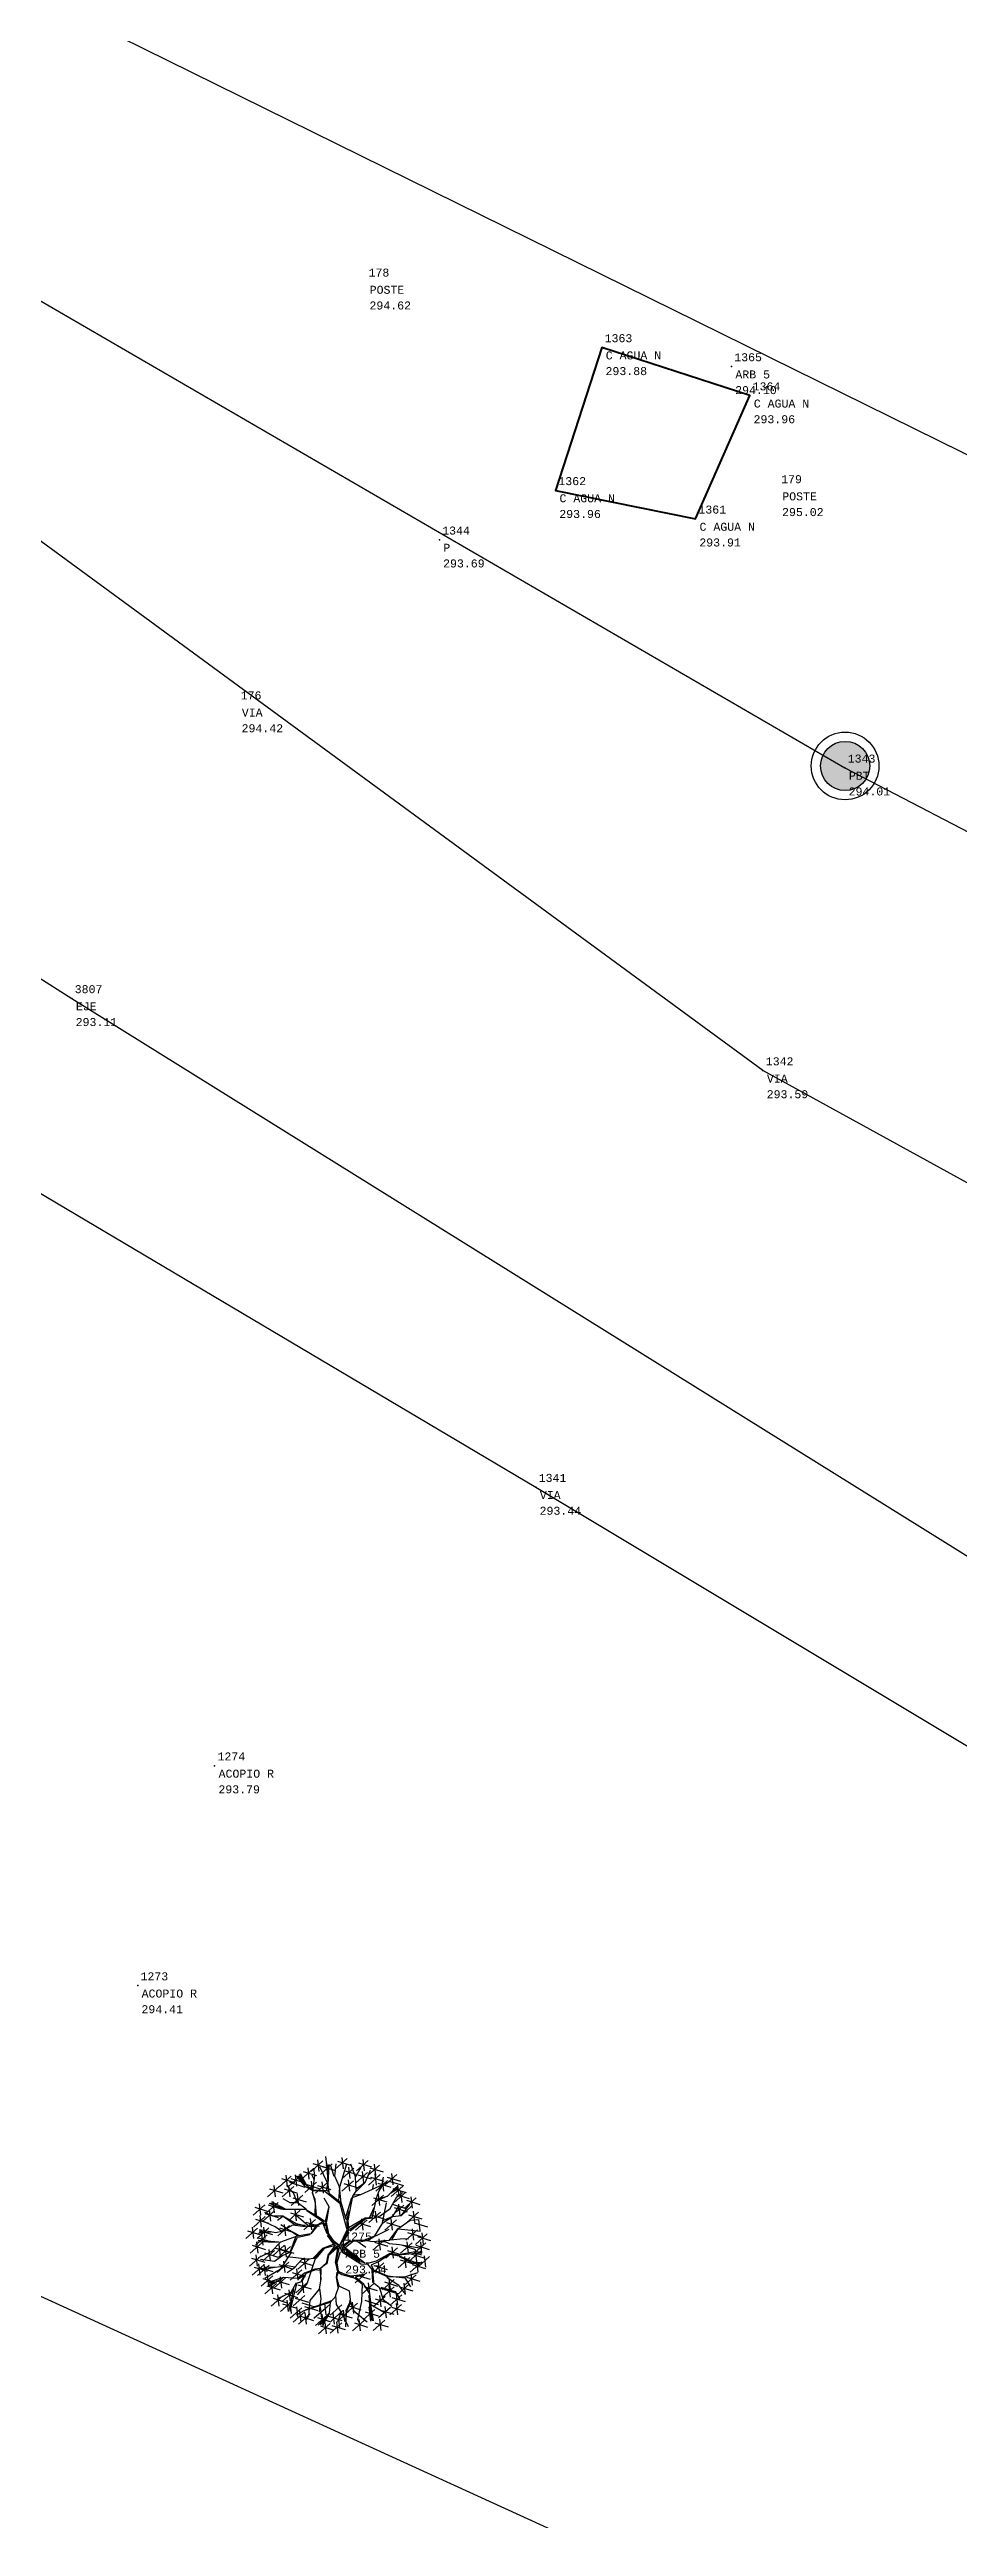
# Model space of a CAD drawing. Header units: metres. Extents: x 5050628 to 5051715, y 2427226 to 2427693.
# Drawn here: x 5051150.27 to 5051155.95, y 2427341.98 to 2427357.42 of the extents above; entities that cross this region are included whole.
import ezdxf
from ezdxf.enums import TextEntityAlignment as Align

# ---------------------------------------------------------------- set-up
doc = ezdxf.new("R2010")
doc.units = ezdxf.units.M
for name, color, linetype in [('1. Eje Vía', 7, 'Continuous'), ('ARBOLES', 3, 'Continuous'), ('CVL_PUNTO', 2, 'Continuous'), ('CVL_PUNTO_COR', 2, 'Continuous'), ('CVL_PUNTO_NUM', 2, 'Continuous'), ('Paramento', 7, 'Continuous'), ('POSTE', 2, 'Continuous'), ('Red Baja Tension', 30, 'Continuous'), ('Urbanizacion', 222, 'Continuous'), ('Vía', 40, 'Continuous')]:
    doc.layers.add(name, color=color, linetype=linetype)
doc.layers.add('C. Agua Negras', color=35, linetype='Continuous', lineweight=40)
doc.layers.add('Poste Baja tension', color=30, linetype='Continuous', lineweight=100)
doc.styles.add('MONOTXT4', font='monotxt4.shx')

# ---------------------------------------------------------------- blocks, each defined once
blk = doc.blocks.new('ar-2')
at = {"layer": 'ARBOLES'}
for p, q in [((29.55246350055218, 112.412877501748), (29.34630313464719, 112.2297089820843)), ((29.45731256244219, 112.4301847634485), (29.48037945652946, 112.2297089820843)), ((29.60292233136809, 112.4907601794003), (29.62598922545536, 112.290284398036)), ((29.98223099681045, 112.4553416020795), (29.77607063090546, 112.2721730824157)), ((29.80922929115591, 112.4106311760198), (30.04278159378954, 112.338517585601)), ((29.88708005870045, 112.47264886378), (29.91014695278772, 112.2721730824157)), ((30.35250623057634, 112.4232604066635), (30.14634586467135, 112.2400918869997)), ((30.25735529246635, 112.440567668364), (30.28042218655362, 112.2400918869997)), ((28.69048492792322, 111.9822764489321), (28.7135518220105, 111.7818006675678)), ((28.99441500272348, 112.1470566744231), (28.78825463681849, 111.9638881547594)), ((28.82141329706895, 112.1023462483635), (29.05496559970258, 112.0302326579447)), ((28.89926406461349, 112.1643639361237), (28.92233095870076, 111.9638881547594)), ((28.94803713590293, 111.9813737501369), (28.9711040299902, 111.7808979687727)), ((29.15903121407093, 112.1495799787037), (28.95287084816594, 111.96641145904)), ((29.23995863215431, 111.9434909352718), (28.97205519823721, 112.0314162288768)), ((28.9860295084164, 112.1048695526441), (29.21958181105003, 112.0327559622253)), ((29.06388027596094, 112.1668872404042), (29.08694717004821, 111.96641145904)), ((29.38105006966092, 112.2721730824157), (29.17488970375594, 112.0890045627519)), ((29.20804836400639, 112.2274626563561), (29.44160066664002, 112.1553490659372)), ((29.44155336939008, 112.040052944484), (29.23539300348508, 111.8568844248203)), ((29.26855166373554, 111.9953425184244), (29.50210396636917, 111.9232289280056)), ((29.28589913155093, 112.2894803441162), (29.3089660256382, 112.0890045627519)), ((29.40091247387526, 112.0875612958776), (29.36385073400531, 112.1617151579541)), ((29.37946179489764, 112.3681670756884), (29.61301409753128, 112.2960534852696)), ((29.63190254286001, 112.0269868749918), (29.42574217695502, 111.843818355328)), ((29.45890083720547, 111.9822764489321), (29.6924531398391, 111.9101628585133)), ((29.71552003392636, 112.3601516627266), (29.50935966802138, 112.1769831430629)), ((29.53675160475001, 112.0442941366923), (29.55981849883728, 111.843818355328)), ((29.54251832827183, 112.315441236667), (29.77607063090546, 112.2433276462482)), ((30.09555285084638, 112.0608828628873), (29.88939248494139, 111.8777143432235)), ((30.09900714812726, 112.2880380723078), (29.89284678222228, 112.1048695526441)), ((29.92255114519185, 112.0161724368276), (30.15610344782547, 111.9440588464089)), ((29.92600544247273, 112.2433276462482), (30.15955774510635, 112.1712140558294)), ((30.00040191273639, 112.0781901245878), (30.02346880682365, 111.8777143432235)), ((30.00385621001727, 112.3053453340083), (30.02692310410454, 112.1048695526441)), ((30.3435275266669, 112.2123157827592), (30.13736716076191, 112.0291472630954)), ((30.17052582101237, 112.1676053566996), (30.40407812364599, 112.0954917662807)), ((30.1795045249218, 112.3785499806038), (30.41305682755544, 112.306436390185)), ((30.24837658855691, 112.2296230444597), (30.27144348264418, 112.0291472630954)), ((30.55457830635088, 112.338517585601), (30.34841794044589, 112.1553490659372)), ((30.56611175339452, 112.1712140558294), (30.35995138748953, 111.9880455361656)), ((30.38157660069634, 112.2938071595413), (30.61512890332997, 112.2216935691225)), ((30.39311004773998, 112.1265036297697), (30.62666235037361, 112.0543900393509)), ((30.43440556282031, 111.9191260948752), (30.446053538208, 111.9996360022726)), ((30.45942736824088, 112.3558248473015), (30.48249426232816, 112.1553490659372)), ((30.47096081528453, 112.1885213175299), (30.4940277093718, 111.9880455361656)), ((30.69442135175497, 112.0659282138179), (30.48826098584998, 111.8827596941542)), ((30.52141964610044, 112.0212177877583), (30.75497194873406, 111.9491041973395)), ((30.59927041364498, 112.0832354755184), (30.62233730773224, 111.8827596941542)), ((30.86004646840117, 112.1732820478806), (30.65388610249618, 111.9901135282168)), ((30.68704476274664, 112.1285716218209), (30.92059706538026, 112.0564580314021)), ((30.74327031708436, 112.0506889441686), (30.97682261971799, 111.9785753537498)), ((30.9625739955195, 111.9707382744651), (30.75641362961451, 111.7875697548013)), ((30.76489553029118, 112.1905893095811), (30.78796242437844, 111.9901135282168)), ((30.86742305740951, 111.9880455361656), (30.89048995149678, 111.7875697548013)), ((28.5280532493938, 111.6406305344114), (28.32189288348882, 111.4574620147476)), ((28.35505154373926, 111.5959201083517), (28.58860384637289, 111.5238065179329)), ((28.43290231128381, 111.6579377961119), (28.45596920537108, 111.4574620147476)), ((28.70280671228467, 111.5328330473446), (28.49664634637968, 111.3496645276809)), ((28.76401065282641, 111.6822839127899), (28.55785028692142, 111.4991153931261)), ((28.78563586603322, 111.9649691872316), (28.57947550012823, 111.7818006675678)), ((28.60765577417467, 111.5501403090452), (28.63072266826195, 111.3496645276809)), ((28.61263416037868, 111.9202587611719), (28.84618646301231, 111.8481451707531)), ((28.66885971471641, 111.6995911744904), (28.69192660880368, 111.4991153931261)), ((29.04318807401292, 111.9640664884364), (28.83702770810793, 111.7808979687727)), ((28.87018636835838, 111.9193560623768), (29.10373867099201, 111.847242471958)), ((29.15326449054912, 111.5423835473774), (28.94710412464413, 111.3592150277137)), ((29.19795659784321, 111.809203831927), (28.99179623193822, 111.6260353122632)), ((29.02495489218867, 111.7644934058673), (29.25850719482229, 111.6923798154485)), ((29.05811355243912, 111.5596908090779), (29.08118044652639, 111.3592150277137)), ((29.10280565973321, 111.8265110936275), (29.12587255382048, 111.6260353122632)), ((30.4493356020777, 111.7644934058673), (30.68288790471134, 111.6923798154485)), ((30.52718636962225, 111.8265110936275), (30.55025326370952, 111.6260353122632)), ((30.60269725115884, 111.3280258998575), (30.67730423672236, 111.6705654543469)), ((30.78957228986496, 111.9260278484054), (31.0231245924986, 111.8539142579866)), ((30.80811321294782, 111.5906593898789), (31.04166551558145, 111.51854579946)), ((31.0166290153661, 111.8648089089652), (30.81046864946112, 111.6816403893014)), ((30.84362730971157, 111.8200984829055), (31.07717961234519, 111.7479848924867)), ((30.8569093973378, 111.782471120477), (30.95644664155997, 111.8566249825535)), ((30.92147807725611, 111.8821161706657), (30.94454497134338, 111.6816403893014)), ((31.20045134079449, 111.7644934058673), (30.9942909748895, 111.5813248862036)), ((31.02744963513996, 111.7197829798077), (31.26100193777359, 111.6476693893889)), ((31.1053004026845, 111.7818006675678), (31.12836729677177, 111.5813248862036)), ((28.39990521356456, 111.2270658039614), (28.19374484765957, 111.0438972842976)), ((28.22690350791002, 111.1823553779017), (28.46045581054365, 111.1102417874829)), ((28.30475427545456, 111.2443730656619), (28.32782116954184, 111.0438972842976)), ((28.5362250737146, 111.4313286181325), (28.33006470780961, 111.2481600984687)), ((28.36322336806006, 111.3866181920728), (28.59677567069368, 111.314504601654)), ((28.56938373396505, 111.1082597330562), (28.36322336806006, 110.9250912133925)), ((28.6025423942155, 111.2308528367682), (28.39638202831051, 111.0476843171045)), ((28.42954068856096, 111.1861424107085), (28.66309299119459, 111.1140288202897)), ((28.4410741356046, 111.448635879833), (28.46414102969187, 111.2481600984687)), ((28.47423279585505, 111.1255669947567), (28.49729968994232, 110.9250912133925)), ((28.50739145610551, 111.2481600984687), (28.53045835019278, 111.0476843171045)), ((28.67979690669127, 111.4403040140381), (28.53049104035802, 111.501745785473)), ((28.96440429520957, 111.2755632628279), (28.75824392930459, 111.0923947431641)), ((28.86925335709958, 111.2928705245284), (28.89232025118685, 111.0923947431641)), ((28.98026278489459, 111.4976731213178), (29.21381508752821, 111.425559530899)), ((29.2897272542654, 111.2718688130357), (29.08429932470049, 111.451956763793)), ((29.42574217695502, 111.3808491048393), (29.21958181105003, 111.1976805851756)), ((29.25274047130048, 111.3361386787796), (29.48629277393411, 111.2640250883608)), ((29.33059123884503, 111.3981563665398), (29.35365813293229, 111.1976805851756)), ((30.15955774510635, 111.3303695915462), (30.39311004773998, 111.2582560011273)), ((30.2374085126509, 111.3923872793063), (30.26047540673817, 111.191911497942)), ((30.57187847691633, 111.5092112957848), (30.36571811101135, 111.326042776121)), ((30.3988767712618, 111.4645008697251), (30.63242907389543, 111.3923872793063)), ((30.47672753880634, 111.5265185574853), (30.49979443289361, 111.326042776121)), ((30.85012288684405, 111.3750800176058), (30.64396252093906, 111.191911497942)), ((30.67712118118952, 111.3303695915462), (30.91067348382315, 111.2582560011273)), ((30.75497194873406, 111.3923872793063), (30.77803884282133, 111.191911497942)), ((31.22207655400131, 111.1976805851756), (31.01591618809632, 111.0145120655118)), ((31.23937672456677, 111.5092112957848), (31.03321635866178, 111.326042776121)), ((31.04907484834678, 111.1529701591159), (31.2826271509804, 111.0808565686971)), ((31.06637501891223, 111.4645008697251), (31.29992732154585, 111.3923872793063)), ((31.09431043139383, 111.3716546220609), (31.23090969481689, 111.3777842772465)), ((31.12692561589132, 111.2149878468761), (31.14999250997859, 111.0145120655118)), ((31.14422578645677, 111.5265185574853), (31.16729268054404, 111.326042776121)), ((31.16413713541116, 111.3203595217095), (31.3976894380448, 111.2482459312907)), ((31.39404176421757, 111.1254202670908), (31.18788139831258, 110.9422517474271)), ((31.24198790295571, 111.3823772094697), (31.26505479704298, 111.1819014281054)), ((31.29889082610758, 111.1427275287913), (31.32195772019485, 110.9422517474271)), ((28.46846607233323, 110.7419226937287), (28.26230570642824, 110.558754174065)), ((28.47999951937687, 110.9698016394521), (28.27383915347187, 110.7866331197884)), ((28.2954643666787, 110.6972122676691), (28.52901666931233, 110.6250986772503)), ((28.30699781372233, 110.9250912133925), (28.54055011635596, 110.8529776229737)), ((28.37331513422324, 110.7592299554292), (28.39638202831051, 110.558754174065)), ((28.38484858126687, 110.9871089011527), (28.40791547535415, 110.7866331197884)), ((28.69871570473715, 110.8358089050729), (28.49255533883216, 110.6526403854092)), ((28.52571399908262, 110.7910984790132), (28.75926630171625, 110.7189848885944)), ((28.60356476662716, 110.8531161667734), (28.62663166071443, 110.6526403854092)), ((28.8750200806214, 110.9250912133925), (28.66885971471641, 110.7419226937287)), ((28.70201837496687, 110.8803807873328), (28.93557067760049, 110.808267196914)), ((28.98026278489458, 110.9020148644584), (28.77410241898959, 110.7188463447947)), ((28.7798691425114, 110.942398475093), (28.80293603659867, 110.7419226937287)), ((28.80726107924004, 110.8573044383988), (29.04081338187367, 110.78519084798)), ((28.88511184678458, 110.919322126159), (28.90817874087185, 110.7188463447947)), ((29.32049947268184, 110.6856740932021), (29.11433910677685, 110.5025055735383)), ((29.22534853457184, 110.7029813549026), (29.24841542865912, 110.5025055735383)), ((30.63819579741724, 111.0246079681704), (30.43203543151225, 110.8414394485067)), ((30.46519409176271, 110.9798975421108), (30.69874639439634, 110.907783951692)), ((30.54304485930725, 111.0419152298709), (30.56611175339452, 110.8414394485067)), ((30.86781948935259, 110.8799960306467), (30.66165912344759, 110.6968275109829)), ((30.77266855124259, 110.8973032923472), (30.79573544532986, 110.6968275109829)), ((31.0894419129995, 110.7130772575612), (30.88328154709451, 110.5299087378974)), ((30.91644020734496, 110.6683668315016), (31.14999250997859, 110.5962532410827)), ((31.12836729677177, 110.9698016394521), (30.92220693086678, 110.7866331197884)), ((30.9942909748895, 110.7303845192617), (31.01735786897677, 110.5299087378974)), ((31.03321635866178, 110.9871089011527), (31.05628325274905, 110.7866331197884)), ((31.27587071468381, 110.8203452588019), (31.06971034877882, 110.6371767391381)), ((31.10286900902928, 110.7756348327422), (31.33642131166291, 110.7035212423234)), ((31.36768632292722, 110.9698016394521), (31.16152595702223, 110.7866331197884)), ((31.18071977657382, 110.8376525205024), (31.2037866706611, 110.6371767391381)), ((31.19468461727268, 110.9250912133925), (31.4282369199063, 110.8529776229737)), ((31.22104005856304, 111.0807098410312), (31.45459236119667, 111.0085962506124)), ((31.43301393065335, 110.725155319449), (31.22685356474836, 110.5419867997853)), ((31.27253538481722, 110.9871089011527), (31.29560227890449, 110.7866331197884)), ((31.33786299254336, 110.7424625811496), (31.36092988663063, 110.5419867997853)), ((28.51322236546748, 110.5837210197935), (28.30706199956249, 110.4005525001298)), ((28.34022065981294, 110.5390105937339), (28.57377296244657, 110.4668970033151)), ((28.60837330357747, 110.57795193256), (28.40221293767248, 110.3947834128963)), ((28.41807142735748, 110.601028281494), (28.44113832144476, 110.4005525001298)), ((28.43537159792294, 110.5332415065004), (28.66892390055657, 110.4611279160816)), ((28.66885971471641, 110.3856815570599), (28.46269934881142, 110.2025130373961)), ((28.51322236546748, 110.5952591942605), (28.53628925955475, 110.3947834128963)), ((28.73781728865368, 110.2543432648655), (28.53165692274869, 110.0711747452018)), ((28.57370877660642, 110.4029888187604), (28.59677567069368, 110.2025130373961)), ((28.64266635054368, 110.271650526566), (28.66573324463096, 110.0711747452018)), ((28.89664529382822, 110.3510670336588), (28.69048492792322, 110.1678985139951)), ((28.72364358817368, 110.3063566075991), (28.95719589080731, 110.2342430171804)), ((28.95287084816594, 110.6294254926754), (28.74671048226095, 110.4462569730116)), ((28.7798691425114, 110.5847150666157), (29.01342144514503, 110.5126014761969)), ((28.80149435571822, 110.3683742953593), (28.8245612498055, 110.1678985139951)), ((28.85771991005595, 110.6467327543759), (28.88078680414322, 110.4462569730116)), ((29.18279941111601, 110.4907673129873), (28.97663904521102, 110.3075987933235)), ((29.00979770546147, 110.4460568869276), (29.24335000809511, 110.3739432965088)), ((29.08764847300602, 110.5080745746878), (29.11071536709329, 110.3075987933235)), ((29.11289742589639, 110.2284739299469), (29.34644972853002, 110.156360339528)), ((29.1474977670273, 110.6409636671424), (29.38105006966093, 110.5688500767236)), ((30.32823440811953, 110.4462569730116), (30.12207404221453, 110.2630884533479)), ((30.15523270246499, 110.401546546952), (30.38878500509862, 110.3294329565332)), ((30.4493356020777, 110.2457811916474), (30.24317523617272, 110.0626126719836)), ((30.35418466396771, 110.2630884533479), (30.37725155805498, 110.0626126719836)), ((30.62666235037361, 110.6135605027833), (30.42050198446862, 110.4303919831195)), ((30.45366064471907, 110.5688500767236), (30.68721294735269, 110.4967364863048)), ((30.53151141226361, 110.6308677644838), (30.55457830635088, 110.4303919831195)), ((30.81119750307178, 110.3236638692997), (30.60503713716679, 110.1404953496359)), ((30.63819579741724, 110.27895344324), (30.87174810005087, 110.2068398528212)), ((30.71604656496178, 110.3409711310002), (30.73911345904906, 110.1404953496359)), ((31.07790846595586, 110.2400121044139), (30.87174810005087, 110.0568435847501)), ((30.88274376218713, 110.2264908062103), (31.00708873812632, 110.0645957957201)), ((30.98275752784587, 110.2573193661144), (31.00582442193314, 110.0568435847501)), ((31.20045134079449, 110.4073156341855), (30.9942909748895, 110.2241471145217)), ((31.3005806651085, 110.6319536833457), (31.09442029920351, 110.448785163682)), ((31.1053004026845, 110.424622895886), (31.12836729677177, 110.2241471145217)), ((31.12757895945396, 110.5872432572861), (31.36113126208759, 110.5151296668673)), ((31.2054297269985, 110.6492609450462), (31.22849662108578, 110.448785163682)), ((28.56481558299914, 110.2096328388058), (28.79836788563277, 110.137519248387)), ((28.84762814389277, 110.0352095076245), (28.64146777798778, 109.8520409879607)), ((28.67462643823823, 109.9904990815648), (28.90817874087185, 109.918385491146)), ((28.75247720578277, 110.052516769325), (28.77554409987004, 109.8520409879607)), ((29.01342144514503, 109.9400195682716), (28.80726107924004, 109.7568510486079)), ((28.84041973949049, 109.895309142212), (29.07397204212412, 109.8231955517932)), ((29.04802178627594, 110.1231880879354), (28.84186142037095, 109.9400195682716)), ((28.8750200806214, 110.0784776618757), (29.10857238325503, 110.0063640714569)), ((28.91827050703503, 109.9573268299722), (28.94133740112231, 109.7568510486079)), ((28.95287084816594, 110.1404953496359), (28.97593774225322, 109.9400195682716)), ((28.9736225338211, 109.9201897359084), (28.99668942790837, 109.7197139545441)), ((29.18554962324791, 109.8206729811304), (28.97938925734292, 109.6375044614667)), ((29.23688198161548, 110.0395363230496), (29.03072161571048, 109.8563678033858)), ((29.06388027596094, 109.9948258969899), (29.29743257859457, 109.9227123065711)), ((29.09039868513792, 109.837980242831), (29.11346557922519, 109.6375044614667)), ((29.18065642727775, 109.9126164039125), (29.41420872991138, 109.8405028134937)), ((29.22967357721321, 109.8448296289188), (29.46322587984684, 109.7727160385)), ((29.60306892525091, 109.8174264645597), (29.39690855934593, 109.6342579448959)), ((29.50791798714092, 109.8347337262602), (29.53098488122819, 109.6342579448959)), ((29.5814437120441, 109.8967514140204), (29.60451060613137, 109.6962756326561)), ((29.88708005870045, 109.8736750650864), (29.68091969279547, 109.6905065454226)), ((30.16532446862817, 109.906847316679), (29.95916410272318, 109.7236787970152)), ((29.99232276297364, 109.8621368906193), (30.22587506560726, 109.7900233002005)), ((30.47096081528453, 109.795792387434), (30.26480044937953, 109.6126238677703)), ((30.27633389642317, 110.2010707655877), (30.50988619905679, 110.1289571751689)), ((30.29363406698862, 109.9558845581638), (30.52718636962225, 109.883770967745)), ((30.37580987717453, 109.8130996491346), (30.3988767712618, 109.6126238677703)), ((30.64972924446088, 110.0236713331575), (30.44356887855589, 109.8405028134937)), ((30.47672753880634, 109.9789609070978), (30.71027984143997, 109.906847316679)), ((30.74343850169042, 109.8289646390267), (30.53727813578543, 109.6457961193629)), ((30.55457830635088, 110.040978594858), (30.57764520043816, 109.8405028134937)), ((30.81119750307178, 110.1909748629291), (30.60503713716679, 110.0078063432653)), ((30.64828756358043, 109.8462719007272), (30.6713544576677, 109.6457961193629)), ((30.71604656496178, 110.2082821246296), (30.73911345904906, 110.0078063432653)), ((30.93950710143223, 109.8794441523198), (30.73334673552724, 109.6962756326561)), ((30.94383214407359, 110.0510744975166), (30.7376717781686, 109.8679059778528)), ((30.76650539577769, 109.8347337262602), (31.00005769841132, 109.7626201358414)), ((30.77083043841906, 110.0063640714569), (31.00438274105269, 109.9342504810381)), ((30.84435616332223, 109.8967514140204), (30.86742305740951, 109.6962756326561)), ((30.8486812059636, 110.0683817592171), (30.87174810005087, 109.8679059778528)), ((30.90490676030133, 110.1953016783542), (31.13845906293495, 110.1231880879354)), ((29.23456677318336, 109.7528862061368), (29.02840640727837, 109.569717686473)), ((29.33059123884503, 109.7179097097817), (29.12443087294003, 109.534741190118)), ((29.13941583507337, 109.7701934678373), (29.16248272916064, 109.569717686473)), ((29.15758953319049, 109.6731992837221), (29.39114183582411, 109.6010856933033)), ((29.23544030073503, 109.7352169714822), (29.25850719482229, 109.534741190118)), ((29.45890083720547, 109.6501229347881), (29.6924531398391, 109.5780093443693)), ((29.68400634995517, 109.5471874737827), (29.47784598405018, 109.3640189541189)), ((29.51100464430063, 109.502477047723), (29.74455694693425, 109.4303634573042)), ((29.51386776619559, 109.5230227316749), (29.63208559839285, 109.6787880869795)), ((29.53675160475001, 109.7121406225482), (29.55981849883728, 109.511664841184)), ((29.58885541184517, 109.5644947354832), (29.61192230593244, 109.3640189541189)), ((29.65352775606683, 109.6731992837221), (29.88708005870045, 109.6010856933033)), ((29.88708005870045, 109.5563752672436), (29.68091969279547, 109.3732067475799)), ((29.90438022926591, 109.7727160385), (29.69821986336091, 109.5895475188363)), ((29.71407835304592, 109.511664841184), (29.94763065567954, 109.4395512507652)), ((29.73137852361137, 109.7352169714822), (29.75444541769864, 109.534741190118)), ((29.79192912059046, 109.5736825289441), (29.81499601467773, 109.3732067475799)), ((30.00962293353908, 109.7626201358414), (29.80346256763409, 109.5794516161776)), ((29.86852126278739, 109.753425653063), (29.83103755989557, 109.6102801760817)), ((29.83103755989557, 109.6102801760817), (29.84977941134149, 109.4793940094715)), ((29.83662122788455, 109.7179097097817), (30.07017353051818, 109.6457961193629)), ((29.91447199542909, 109.7799273975419), (29.93753888951636, 109.5794516161776)), ((30.28210061994498, 109.6010856933033), (30.07594025403999, 109.4179171736395)), ((30.10909891429044, 109.5563752672436), (30.34265121692408, 109.4842616768248)), ((30.16694920504147, 109.6164098312673), (30.21056005167522, 109.5230227316749)), ((30.18694968183499, 109.6183929550038), (30.21001657592226, 109.4179171736395)), ((30.29795910962999, 109.7510819613744), (30.53151141226361, 109.6789683709556)), ((30.64540420181952, 109.6054125087284), (30.43924383591452, 109.4222439890646)), ((30.47240249616498, 109.5607020826688), (30.70595479879861, 109.48858849225)), ((30.55025326370952, 109.6227197704289), (30.57332015779679, 109.4222439890646)), ((30.57043679603589, 109.784254212967), (30.80398909866951, 109.7121406225482))]:
    blk.add_line(p, q, dxfattribs=at)
at = {"layer": 'ARBOLES', "color": 27}
for p, q in [((29.04088414370998, 111.8386161874778), (28.909579693885, 111.9816272071968)), ((29.24525316642145, 111.9562030259135), (29.09065276582106, 112.1490030673125)), ((29.11500762344989, 112.1490030673125), (29.23995863215431, 111.9879832525177)), ((29.23995863215431, 111.9879832525177), (29.14042138793215, 112.1744272485958)), ((29.27702037202427, 111.9689151165552), (29.15842280444041, 112.1871393392375)), ((29.382911057367, 111.9000579589126), (29.27702037202427, 111.9689151165552)), ((29.34640243128008, 112.0573602061846), (29.36946932536735, 111.8568844248203)), ((29.37020417512587, 111.8439128919118), (29.41361935611638, 112.1490030673125)), ((29.41361935611638, 112.1490030673125), (29.3945590327547, 112.2867173825975)), ((29.63810760904298, 112.025060183556), (29.50044971809743, 112.311082222994)), ((29.63810760904298, 112.2178602249549), (29.61904728568129, 112.3418031087115)), ((29.61904728568129, 111.8884052091578), (29.64446105016353, 112.0430689786317)), ((29.62036909581637, 112.3774589244272), (29.64343598990364, 112.1769831430629)), ((29.63810760904298, 112.3418031087115), (29.64975558443068, 112.2242162702758)), ((29.64446105016353, 112.0430689786317), (29.63810760904298, 112.2178602249549)), ((29.64446105016353, 111.9932799569517), (29.66246246667181, 112.3481591540323)), ((29.66881590779237, 111.832260142157), (29.64446105016353, 111.9932799569517)), ((29.75564626977341, 112.1373503175576), (29.68787623115406, 112.3418031087115)), ((29.76199971089397, 112.1426470219916), (29.78741347537622, 112.360871244674)), ((29.84883007287501, 111.9562030259135), (29.76199971089397, 112.1426470219916)), ((29.85518351399557, 111.9562030259135), (29.97378108157943, 112.360871244674)), ((30.12944038903324, 112.1309942722367), (30.04790456131934, 112.3545151993531)), ((30.14214727127437, 111.8820491638369), (30.12944038903324, 112.1309942722367)), ((30.13579383015381, 112.1373503175576), (30.22897763325541, 112.3047261776732)), ((30.14214727127437, 111.9191260948752), (30.29674767187476, 112.0377722741977)), ((30.14744180554151, 111.8820491638369), (30.29674767187476, 112.0314162288768)), ((30.29674767187476, 112.0314162288768), (30.39628491609693, 112.2485811106724)), ((30.42805212169974, 111.9127700495543), (30.73937073660737, 112.0557810692734)), ((30.59535940454126, 111.9562030259135), (30.6207731690235, 112.1246382269159)), ((28.59100894717187, 111.6375734867302), (28.8245612498055, 111.5654598963114)), ((28.85345763065334, 111.5578908524738), (28.61096796121849, 111.6638249411545)), ((28.85345763065334, 111.5642468977946), (28.63638172570075, 111.6701809864754)), ((28.89687281164386, 111.5642468977946), (28.65438314220901, 111.6945458268719)), ((28.97840863935777, 111.6765370317962), (28.85345763065334, 111.7443348485519)), ((29.24525316642145, 111.5578908524738), (28.85345763065334, 111.5578908524738)), ((29.09065276582106, 111.6765370317962), (28.97840863935777, 111.6765370317962)), ((29.10230074120877, 111.6828930771171), (29.04088414370998, 111.8386161874778)), ((29.25796004866258, 111.5642468977946), (29.10230074120877, 111.6828930771171)), ((29.382911057367, 111.8884052091578), (29.24525316642145, 111.9562030259135)), ((29.49409627697687, 111.4085237874339), (29.24525316642145, 111.5578908524738)), ((29.56292522244964, 111.3343699253573), (29.2706669309037, 111.5335260120772)), ((29.41997279723696, 111.732682098797), (29.37020417512587, 111.8439128919118)), ((29.37020417512587, 111.8439128919118), (29.41997279723696, 111.6828930771171)), ((29.49409627697687, 111.8937019135918), (29.382911057367, 111.9000579589126)), ((29.58833898693189, 111.8756931185161), (29.382911057367, 111.8884052091578)), ((29.41997279723696, 111.6828930771171), (29.41361935611638, 111.4710248997555)), ((29.43903312059865, 111.4583128091138), (29.41997279723696, 111.732682098797)), ((29.61904728568129, 111.8884052091578), (29.49409627697687, 111.8937019135918)), ((29.66246246667181, 111.6013238288329), (29.57563210469077, 111.7570469391936)), ((29.86153695511614, 111.6574688958337), (29.58833898693189, 111.8756931185161)), ((29.59998696231959, 111.3523787204331), (29.65610902555124, 111.594967783512)), ((29.62540072680185, 111.3460226751122), (29.66246246667181, 111.6013238288329)), ((29.63810760904298, 111.9064140042335), (29.64446105016353, 111.8629810278744)), ((29.88059727847783, 111.6638249411545), (29.66881590779237, 111.832260142157)), ((29.83718209748731, 111.7009018721928), (29.85518351399557, 111.9498469805926)), ((29.87424383735726, 111.6765370317962), (29.84883007287501, 111.9562030259135)), ((29.9801345227, 111.1966556100723), (29.86153695511614, 111.6574688958337)), ((29.96742764045887, 111.3778029017164), (29.88059727847783, 111.6638249411545)), ((29.9610741993383, 111.4212358780756), (30.06696488468104, 111.7697590298353)), ((29.9801345227, 111.3841589470373), (30.01719626256995, 111.5335260120772)), ((29.99813593920826, 111.3650908110747), (30.07967176692216, 111.7941238702319)), ((30.07967176692216, 111.7941238702319), (30.14214727127437, 111.8820491638369)), ((30.08602520804272, 111.7761150751561), (30.22262419213485, 111.8195480515153)), ((30.10402662455098, 111.8131920061944), (30.22897763325541, 111.8259040968361)), ((30.22262419213485, 111.8195480515153), (30.42805212169974, 111.9127700495543)), ((30.38463694070923, 111.4212358780756), (30.45876042044913, 111.589671079078)), ((30.62233730773224, 111.809203831927), (30.41617694182725, 111.6260353122632)), ((30.446053538208, 111.501745785473), (30.49052762605195, 111.7009018721928)), ((30.48417418493139, 111.7136139628345), (30.54559078243017, 111.8884052091578)), ((30.49052762605195, 111.7009018721928), (30.70125008988398, 111.8004799155527)), ((30.50217560143965, 111.7390381441179), (30.69489664876342, 111.7941238702319)), ((30.54559078243017, 111.8884052091578), (30.59535940454126, 111.9562030259135)), ((30.56465110579186, 111.4456007184721), (30.73937073660737, 111.5769589884363)), ((30.70125008988398, 111.8004799155527), (30.8569093973378, 111.9625590712343)), ((30.73937073660737, 111.5769589884363), (30.8569093973378, 111.782471120477)), ((30.75737215311563, 111.8629810278744), (30.86961627957892, 111.9434909352718)), ((30.75737215311563, 111.8502689372327), (30.88232316182005, 111.9191260948752)), ((30.98111491860236, 111.6353698159385), (30.77495455269737, 111.4522012962747)), ((30.78307671273247, 111.6484681377088), (31.0166290153661, 111.57635454729)), ((30.7893949251777, 111.4340328777732), (30.89499804967099, 111.6208070769579)), ((30.88596398049237, 111.652677077639), (30.90903087457963, 111.4522012962747)), ((30.93860889630474, 111.4527824112821), (31.08782286743178, 111.6518159208379)), ((30.93860889630474, 111.4527824112821), (31.11917942658167, 111.6143168538202)), ((28.63660495043903, 111.1600012341817), (28.41855071727029, 111.1351220454873)), ((28.43116542497427, 111.1600012341817), (28.55551040091346, 111.1661308893673)), ((28.72346622348641, 111.1477419238105), (28.4372925687162, 111.1975003011995)), ((28.71121193600255, 111.2533883337741), (28.48090341534994, 111.3593953116897)), ((28.52980500663013, 111.488122621285), (28.76335730926376, 111.4160090308662)), ((28.85345763065334, 111.4403040140381), (28.67979690669127, 111.4403040140381)), ((28.82942976819982, 111.1661308893673), (28.71121193600255, 111.2533883337741)), ((28.82330262445789, 111.1661308893673), (28.72346622348641, 111.1477419238105)), ((28.84817161964573, 111.4340328777732), (28.7548227826363, 111.3655249668753)), ((28.79140258955504, 111.2308528367682), (29.02495489218867, 111.1587392463494)), ((29.11560342297003, 111.0853636680983), (28.81068791675391, 111.2843971776542)), ((29.01612744221868, 111.2782675224686), (28.82330262445789, 111.1661308893673)), ((29.09065276582106, 111.3025896987531), (28.85345763065334, 111.4403040140381)), ((29.04099643740651, 111.2970170559774), (28.85429876338766, 111.4340328777732)), ((28.99738559077277, 111.172621112505), (29.14047241815787, 111.0979835464215)), ((29.24607554265116, 111.2533883337741), (29.01612744221868, 111.2782675224686)), ((29.2338212551673, 111.272137867283), (29.04099643740651, 111.2970170559774)), ((29.27702037202427, 111.259156722394), (29.09065276582106, 111.3025896987531)), ((29.33949587637648, 111.1288577933166), (29.10230074120877, 111.0854248169575)), ((29.10947627922811, 111.0666141345894), (29.32717009217674, 111.1163725119784)), ((29.40790422148218, 111.2595179889597), (29.26481739409707, 111.2595179889597)), ((29.45703453710691, 111.2845809036774), (29.27702037202427, 111.259156722394)), ((29.43277321667002, 111.2782675224686), (29.3394243796606, 111.1289923903016)), ((29.46974141934803, 111.2845809036774), (29.33949587637648, 111.1288577933166)), ((29.54386489908794, 111.3343699253573), (29.45703453710691, 111.2845809036774)), ((29.55021834020851, 111.3089457440739), (29.46974141934803, 111.2845809036774)), ((29.61904728568129, 111.3280138800365), (29.49409627697687, 111.4085237874339)), ((29.55021834020851, 111.3089457440739), (29.62540072680185, 111.1352138386375)), ((29.59469242805246, 111.2655127677149), (29.56292522244964, 111.3343699253573)), ((29.64446105016353, 111.1097896573541), (29.59998696231959, 111.3216578347156)), ((29.65610902555124, 111.1288577933166), (29.61904728568129, 111.3280138800365)), ((29.76255771807398, 110.9234686576081), (29.63821274213479, 111.0979835464215)), ((29.74929282865284, 110.9667786376351), (29.64446105016353, 111.1097896573541)), ((29.75564626977341, 110.9922028189185), (29.65610902555124, 111.1288577933166)), ((29.84801392134749, 110.9175192863985), (29.9801345227, 111.1966556100723)), ((29.84801392134749, 110.9175192863985), (30.00448938032882, 111.1786468149966)), ((29.91765901834778, 110.9922028189185), (30.01719626256995, 111.159578679034)), ((29.99813593920826, 111.3523787204331), (29.96742764045887, 111.3778029017164)), ((30.00448938032882, 111.1786468149966), (29.97378108157943, 111.3460226751122)), ((30.01719626256995, 111.1786468149966), (29.99813593920826, 111.3523787204331)), ((30.01719626256995, 111.2464446317523), (30.29674767187476, 111.4085237874339)), ((30.02990314481108, 111.209367700714), (30.25333249088424, 111.3587347657539)), ((30.03625658593164, 111.1786468149966), (30.30945455411588, 111.3958116967922)), ((30.33255945076089, 111.3750800176058), (30.1263990848559, 111.191911497942)), ((30.29674767187476, 111.4085237874339), (30.42169868057918, 111.4212358780756)), ((30.30945455411588, 111.3958116967922), (30.47146730269026, 111.4085237874339)), ((30.42169868057918, 111.4212358780756), (30.446053538208, 111.501745785473)), ((30.47146730269026, 111.4085237874339), (30.56465110579186, 111.4456007184721)), ((30.4718647112576, 111.0914933232839), (30.60882439490077, 111.3218962446719)), ((30.49060656270351, 111.0914933232839), (30.72091508335611, 111.2097596115707)), ((30.60882439490077, 111.3218962446719), (30.78326778143577, 111.4340328777732)), ((30.61495153864271, 111.3655249668753), (30.7893949251777, 111.4401625329588)), ((30.72704222709804, 111.0168557572004), (30.87625619822508, 111.2162498347084)), ((30.77678021747372, 111.0356052907093), (30.88887090592905, 111.2285091450796)), ((30.78326778143577, 111.4340328777732), (30.93860889630474, 111.4527824112821)), ((30.87625619822508, 111.2162498347084), (31.09431043139383, 111.3716546220609)), ((30.88887090592905, 111.2162498347084), (31.27452054145063, 111.172621112505)), ((28.39638202831051, 111.0635493069966), (28.62993433094414, 110.9914357165778)), ((28.40629642978642, 110.9919765685059), (28.76707707012016, 110.9797172581347)), ((28.78581892156607, 110.9797172581347), (28.41242357352836, 111.0107261020148)), ((28.64802970108846, 110.8174115725952), (28.41824691389473, 110.7051214385936)), ((28.69859722829857, 110.6371777036454), (28.45603442016211, 110.6746767706632)), ((28.80368900854227, 110.9794907282768), (28.64802970108846, 110.8174115725952)), ((28.84817161964573, 110.7431846815611), (28.69859722829857, 110.6371777036454)), ((28.99125844703083, 110.79294305895), (28.79807320904993, 110.5001618818497)), ((29.10230074120877, 111.0854248169575), (28.80368900854227, 110.9794907282768)), ((28.98477088306879, 110.8052023693212), (28.84817161964573, 110.7431846815611)), ((29.28355924554298, 110.6808064258488), (28.9162910412472, 110.7244351480522)), ((29.07199257633628, 111.0666141345894), (28.97251659558493, 110.7990727141356)), ((29.10298871526606, 111.0604844794038), (28.98477088306879, 110.8052023693212)), ((29.17795612104969, 110.6685471154776), (29.05973828885242, 110.5376609488675)), ((29.40790422148218, 110.6934263041721), (29.17795612104969, 110.6685471154776)), ((29.42051892918616, 110.6869360810344), (29.27094453783901, 110.2452403397192)), ((29.54486390512536, 110.8675806250335), (29.37690808255241, 110.6934263041721)), ((29.55099104886729, 110.8614509698479), (29.40790422148218, 110.6934263041721)), ((29.43277321667002, 110.6934263041721), (29.58234760801718, 110.8675806250335)), ((29.73768872288615, 110.9422181911169), (29.54486390512536, 110.8675806250335)), ((29.75643057433206, 110.9173390024225), (29.55099104886729, 110.8614509698479)), ((29.64433988587672, 110.7741935254411), (29.61334374694695, 110.6122985149509)), ((29.65082744983876, 110.7431846815611), (29.62595845465092, 110.6000392045797)), ((29.84801392134749, 110.9175192863985), (29.65082744983876, 110.7431846815611)), ((29.6569545935807, 110.7680638702555), (29.7812995695199, 110.9360885359313)), ((29.81229570844967, 110.9234686576081), (29.6569545935807, 110.7680638702555)), ((29.85518351399557, 110.9169896159551), (29.74929282865284, 110.9667786376351)), ((29.85518351399557, 110.9169896159551), (29.75564626977341, 110.9922028189185)), ((29.81229570844967, 110.8737102802191), (29.76904528203603, 110.6249183932742)), ((29.84801392134749, 110.9175192863985), (29.77517242577797, 110.6122985149509)), ((29.85590655508341, 110.8116925924589), (29.80004142096581, 110.6184281701365)), ((29.84801392134749, 110.9175192863985), (29.88695071959839, 110.8110555272743)), ((29.89330416071896, 110.9540665469934), (29.88059727847783, 110.9169896159551)), ((29.88059727847783, 110.9169896159551), (29.90495213610666, 110.8174115725952)), ((29.88695071959839, 110.8110555272743), (30.22262419213485, 110.5991873499128)), ((29.90495213610666, 110.8174115725952), (29.91765901834778, 110.9169896159551)), ((29.91765901834778, 110.9169896159551), (29.91765901834778, 110.9922028189185)), ((29.91825925316307, 110.9360885359313), (30.04260422910227, 111.0168557572004)), ((29.924386396905, 110.9112093472369), (30.01773523391443, 110.9858469133203)), ((29.93036590058891, 110.8979214799926), (30.29145313760762, 110.6182554858753)), ((29.93671934170948, 110.8046994819535), (29.93036590058891, 110.8672005942751)), ((29.93036590058891, 110.8672005942751), (30.20991730989373, 110.6553324169136)), ((30.20356386877316, 110.630967576517), (29.93671934170948, 110.8046994819535)), ((29.94925539209285, 110.8863301585424), (30.09234221947795, 111.0045964468292)), ((30.20991730989373, 110.6553324169136), (29.96742764045887, 110.8110555272743)), ((30.01773523391443, 110.9858469133203), (30.10495692718193, 111.0168557572004)), ((30.09234221947795, 111.0045964468292), (30.15469491755761, 111.0045964468292)), ((30.10495692718193, 111.0168557572004), (30.29778174494272, 111.0168557572004)), ((30.15469491755761, 111.0045964468292), (30.31003603242658, 110.892459813728)), ((30.19181820022931, 110.9858469133203), (30.32265074013056, 111.0107261020148)), ((30.27903989349681, 111.0168557572004), (30.4718647112576, 111.0914933232839)), ((30.29778174494272, 111.0168557572004), (30.42212672088192, 110.9919765685059)), ((30.3475197353184, 111.0168557572004), (30.47835227521964, 111.0914933232839)), ((30.42212672088192, 110.9919765685059), (30.72704222709804, 111.0168557572004)), ((30.50217560143965, 110.6489763715928), (30.73937073660737, 110.7866906868778)), ((30.52809026559533, 110.9919765685059), (30.65856238527646, 110.9858469133203)), ((30.53394280704247, 110.6426203262719), (30.7330172954868, 110.7676225509152)), ((30.62756624634669, 111.0045964468292), (30.72091508335611, 110.9548380694402)), ((30.69481778369805, 110.835285604587), (30.92837008633167, 110.7631720141682)), ((30.72091508335611, 110.9548380694402), (30.90761275737496, 110.9422181911169)), ((30.7330172954868, 110.7676225509152), (30.90032457832832, 110.7369016651978)), ((30.73937073660737, 110.7866906868778), (30.88232316182005, 110.7549104602735)), ((30.74578407854395, 111.022985412386), (30.97609259919656, 111.0482251690326)), ((30.88232316182005, 110.7549104602735), (31.19893631099481, 110.7866906868778)), ((30.90032457832832, 110.7369016651978), (31.1555211300043, 110.630967576517)), ((31.13751971349603, 110.6118994405545), (30.90667801944888, 110.7241895745561)), ((30.90761275737496, 110.9422181911169), (31.29326239289654, 110.8737102802191)), ((31.18093489448655, 110.8110555272743), (30.91938490169001, 110.7612665055944)), ((30.95536559111723, 110.9250912133925), (31.18891789375086, 110.8529776229737)), ((30.97609259919656, 111.0482251690326), (31.06295387224394, 111.0417349458949)), ((31.29847355521698, 110.7983434366326), (31.18093489448655, 110.8110555272743)), ((31.19893631099481, 110.7866906868778), (31.29317902094984, 110.7549104602735)), ((31.29847355521698, 110.7803346415569), (31.22435007547707, 110.7919873913118)), ((28.56812510861745, 110.5250410705442), (28.46216156390404, 110.5001618818497)), ((28.63011738647699, 110.5250410705442), (28.47477627160801, 110.4817729162929)), ((28.49585800906187, 110.3409711310002), (28.72941031169549, 110.2688575405814)), ((28.79807320904993, 110.5001618818497), (28.53064140572563, 110.3386274393116)), ((28.7548227826363, 110.5376609488675), (28.53676854946755, 110.5315312936819)), ((28.86042590712959, 110.3570164048684), (28.58037939610131, 110.2701195284137)), ((28.70508479226062, 110.2823788387849), (28.58037939610131, 110.2574996500904)), ((28.59912124754722, 110.2326204613959), (28.70508479226062, 110.2823788387849)), ((28.61173595525119, 110.2077412727014), (28.84168405568368, 110.3447570944972)), ((28.92277860520924, 110.562540137562), (28.63011738647699, 110.5250410705442)), ((29.10947627922811, 110.3386274393116), (28.86042590712959, 110.3570164048684)), ((29.05973828885242, 110.5376609488675), (28.92277860520924, 110.562540137562)), ((29.06586543259436, 110.5315312936819), (28.92277860520924, 110.4381441940895)), ((29.0907344277822, 110.2452403397192), (28.97251659558493, 109.7656849634342)), ((29.07811972007822, 110.2513699949048), (28.99125844703083, 110.0956046396002)), ((29.18408326479162, 110.2823788387849), (29.07811972007822, 110.2513699949048)), ((29.28589913155093, 110.2731843560065), (29.07973876564594, 110.0900158363428)), ((29.27094453783901, 110.2452403397192), (29.10298871526606, 110.0523364853489)), ((29.22769411142537, 110.4320145389039), (29.10947627922811, 110.3386274393116)), ((29.12173056671197, 110.3321372161739), (29.22769411142537, 110.4071353502094)), ((29.22769411142537, 110.4071353502094), (29.16534141334572, 110.2823788387849)), ((29.25256310661321, 110.4255243157662), (29.18408326479162, 110.2823788387849)), ((29.19074819344093, 110.290491617707), (29.21381508752821, 110.0900158363428)), ((29.41439178544423, 110.5066521049874), (29.22769411142537, 110.4320145389039)), ((29.42664607292809, 110.4940322266641), (29.25256310661321, 110.4255243157662)), ((29.51386776619559, 110.5189114153586), (29.41439178544423, 110.5066521049874)), ((29.50125305849161, 110.4817729162929), (29.42664607292809, 110.4940322266641)), ((29.51999490993753, 110.3321372161739), (29.48899877100775, 110.1518532401269)), ((29.50125305849161, 110.5189114153586), (29.51999490993753, 110.3321372161739)), ((29.61334374694695, 110.6122985149509), (29.51386776619559, 110.5250410705442)), ((29.58234760801718, 110.5751600158852), (29.51386776619559, 110.5189114153586)), ((29.51999490993753, 110.3072580274794), (29.52612205367945, 110.512781760173)), ((29.62595845465092, 110.6000392045797), (29.58234760801718, 110.5751600158852)), ((29.77517242577797, 110.6122985149509), (29.81229570844967, 110.4568937275984)), ((29.80004142096581, 110.4504035044607), (29.78742671326183, 110.3570164048684)), ((29.78742671326183, 110.3570164048684), (29.81878327241171, 110.182862084007)), ((29.81878327241171, 110.4320145389039), (29.79391427722387, 110.3635066280061)), ((29.79391427722387, 110.3635066280061), (29.83716470363751, 110.2077412727014)), ((29.80004142096581, 110.6184281701365), (29.82491041615364, 110.4691530379696)), ((29.81229570844967, 110.4568937275984), (29.88726311423329, 110.413265005395)), ((29.82491041615364, 110.4691530379696), (29.91213210942114, 110.4255243157662)), ((29.88726311423329, 110.413265005395), (30.12369877862784, 110.3447570944972)), ((29.91213210942114, 110.4255243157662), (30.09234221947795, 110.3696362831916)), ((30.28516703723874, 110.413265005395), (30.05521893680625, 110.3818955935629)), ((30.12369877862784, 110.3696362831916), (30.25417089830897, 110.263629305276)), ((30.12369877862784, 110.3447570944972), (30.24804375456703, 110.2452403397192)), ((30.12982592236977, 110.3696362831916), (30.28516703723874, 110.413265005395)), ((30.29145313760762, 110.6182554858753), (30.20356386877316, 110.630967576517)), ((30.22262419213485, 110.5991873499128), (30.34122175971871, 110.5928313045919)), ((30.24804375456703, 110.2452403397192), (30.23542904686306, 109.9340701970621)), ((30.2602980420509, 110.2574996500904), (30.37851587424817, 110.0707254509057)), ((30.30945455411588, 110.6182554858753), (30.37193005846809, 110.6182554858753)), ((30.34122175971871, 110.5928313045919), (30.42169868057918, 110.493253261232)), ((30.37193005846809, 110.6182554858753), (30.50217560143965, 110.6489763715928)), ((30.40263835721749, 110.5811785548371), (30.446053538208, 110.493253261232)), ((30.40899179833805, 110.5811785548371), (30.53394280704247, 110.6426203262719)), ((30.41599957713998, 110.4879025714785), (30.42825386462385, 110.2823788387849)), ((30.42169868057918, 110.493253261232), (30.70125008988398, 110.3693103774755)), ((30.42825386462385, 110.2823788387849), (30.54647169682112, 110.1889917391926)), ((30.45348328003181, 110.2823788387849), (30.43474142858589, 110.4817729162929)), ((30.446053538208, 110.493253261232), (30.69489664876342, 110.3883785134381)), ((30.68343138046429, 110.3635066280061), (30.88274376218713, 110.2264908062103)), ((30.69489664876342, 110.3883785134381), (30.99986182255049, 110.350242241513)), ((30.70125008988398, 110.3693103774755), (31.01892214591217, 110.3756664227964)), ((30.99986182255049, 110.350242241513), (31.09939906677265, 110.1945191311523)), ((31.01892214591217, 110.3756664227964), (31.23070351659764, 110.4434642395521)), ((31.02744963513996, 110.3626052081258), (31.26100193777359, 110.290491617707)), ((31.2487049331059, 110.5811785548371), (31.13751971349603, 110.6118994405545)), ((31.26141181534702, 110.5991873499128), (31.1438731546166, 110.6246115311962)), ((31.1555211300043, 110.630967576517), (31.27411869758816, 110.6246115311962)), ((28.99125844703083, 110.0956046396002), (28.7548227826363, 109.9838285744511)), ((29.03450887344448, 110.1579828953125), (28.95990188788095, 109.7909247200808)), ((29.67569644502661, 109.9153206635532), (29.21507940372139, 109.7721751865719)), ((29.24607554265116, 109.7844344969431), (29.71281972769831, 109.9524591626189)), ((29.3210429484348, 109.9524591626189), (29.30230109698889, 109.6787880869795)), ((29.48899877100775, 110.1518532401269), (29.3210429484348, 109.9524591626189)), ((29.6765946501541, 109.8794441523198), (29.4704342842491, 109.6962756326561)), ((29.51999490993753, 109.9838285744511), (29.48899877100775, 109.753425653063)), ((29.49512591474968, 110.1641125504981), (29.51999490993753, 109.9838285744511)), ((29.68182358876854, 109.9153206635532), (29.66308173732262, 109.7285464643685)), ((29.7812995695199, 110.0274572966544), (29.68182358876854, 109.9153206635532)), ((29.83103755989557, 110.1954819623303), (29.77517242577797, 110.0397166070256)), ((29.77517242577797, 110.0397166070256), (29.78742671326183, 109.883951251721)), ((29.78742671326183, 109.883951251721), (29.86852126278739, 109.753425653063)), ((29.83716470363751, 110.2077412727014), (30.01773523391443, 110.1204838282947)), ((30.02386237765636, 109.9091910083676), (29.95538253583477, 109.7595553082486)), ((30.04260422910227, 109.9153206635532), (29.96187009979682, 109.7472959978774)), ((30.01773523391443, 110.1204838282947), (30.04260422910227, 109.9153206635532)), ((30.03034994161841, 109.9650790409422), (30.02386237765636, 109.9091910083676)), ((30.04260422910227, 109.9153206635532), (30.09882978344, 109.7721751865719)), ((30.07017353051818, 109.9241545783795), (30.09324042460545, 109.7236787970152)), ((30.23542904686306, 109.9340701970621), (30.16694920504147, 109.6164098312673)), ((30.36626158676431, 110.0458462622112), (30.37851587424817, 109.852942407841)), ((30.39725772569408, 109.5854009873872), (30.37238873050624, 109.8406830974697)), ((30.37851587424817, 110.0707254509057), (30.39725772569408, 109.883951251721)), ((30.37851587424817, 109.852942407841), (30.42212672088192, 109.5915306425728)), ((30.39113058195214, 109.883951251721), (30.44086857232783, 109.5915306425728)), ((30.39725772569408, 109.883951251721), (30.65243524153452, 109.7346761195541)), ((30.54647169682112, 110.1889917391926), (30.61495153864271, 109.9712086961278)), ((30.56521354826702, 110.1706027736358), (30.81426392036554, 110.1020948627379)), ((30.577828255971, 110.1889917391926), (30.8265182078494, 110.1082245179235)), ((30.61495153864271, 109.9712086961278), (30.77065307373179, 109.852942407841)), ((30.63819579741724, 110.1462644368694), (30.87174810005087, 110.0741508464506)), ((30.8265182078494, 110.1082245179235), (30.9137399011169, 109.9773383513134)), ((29.21507940372139, 109.7721751865719), (29.08460728404026, 109.6910473973507)), ((29.30230109698889, 109.6787880869795), (29.25869025035515, 109.6164098312673)), ((29.63190254286001, 109.6948333608477), (29.42574217695502, 109.511664841184)), ((29.66308173732262, 109.7285464643685), (29.47025691956183, 109.5168930764893)), ((29.66308173732262, 109.7224168091829), (29.53873676138343, 109.5107634213037)), ((29.87464840652933, 109.753425653063), (29.99899338246853, 109.4920138877949)), ((29.96187009979682, 109.7472959978774), (29.95538253583477, 109.4858842326092)), ((30.09882978344, 109.7721751865719), (30.33526544783454, 109.5727811090639))]:
    blk.add_line(p, q, dxfattribs=at)
blk = doc.blocks.new('POSTE')
at = {"layer": 'POSTE'}
h = blk.add_hatch(color=30, dxfattribs=at)
edge = h.paths.add_edge_path()
edge.add_arc((992.963696973717, 972.3796907863967), 0.5584920637062964, 0, 360)
at = {"layer": 'POSTE', "color": 30}
for radius in [0.7684094073970825, 0.5584920637062964]:
    blk.add_circle((992.963696973717, 972.3796907863967, 192.9360760562965), radius, dxfattribs=at)
blk = doc.blocks.new('A$Cd4a49434')
at = {"layer": 'POSTE', "xscale": 0.6787685145199105, "yscale": 0.6787685145199105, "zscale": 0.6787685145199105, "rotation": 349.84833}
blk.add_blockref('POSTE', (-779.2509319018571, -530.3720728207845, 158.2479662579672), dxfattribs=at)

msp = doc.modelspace()

# ---------------------------------------------------------------- linework, layer by layer
at = {"layer": '1. Eje Vía', "elevation": 280.286, "flags": 128}
msp.add_lwpolyline([(5051054.354, 2427390.924), (5051061.178, 2427388.486), (5051066.662000001, 2427387.175), (5051073.693, 2427385.501), (5051079.730999999, 2427383.574), (5051086.520000001, 2427381.279), (5051092.941, 2427379.124000001), (5051104.939, 2427374.939), (5051110.911000001, 2427372.455), (5051116.327999999, 2427369.85), (5051121.784, 2427367.095000001), (5051127.194000001, 2427364.335), (5051133.146, 2427361.486), (5051138.68, 2427358.821), (5051144.671, 2427355.132000001), (5051150.408, 2427351.49), (5051156.419, 2427347.745)], dxfattribs=at)
at = {"layer": 'C. Agua Negras', "elevation": 294.4230000000001, "flags": 128}
msp.add_lwpolyline([(5051154.644, 2427355.257), (5051153.719000001, 2427355.558), (5051153.430000001, 2427354.665000001), (5051154.305000001, 2427354.487000001), (5051154.644, 2427355.257)], dxfattribs=at)
at = {"layer": 'CVL_PUNTO', "color": 4}
for p in [(5051153.718999999, 2427355.558, 294.35), (5051153.718999999, 2427355.558, 294.35), (5051154.529, 2427355.439, 294.571), (5051154.529, 2427355.439, 294.571), (5051154.644, 2427355.257, 294.4230000000001), (5051154.644, 2427355.257, 294.4230000000001), (5051153.43, 2427354.665, 294.4289999999999), (5051153.43, 2427354.665, 294.4289999999999), (5051154.304999999, 2427354.487000001, 294.3740000000001), (5051154.304999999, 2427354.487000001, 294.3740000000001), (5051152.704, 2427354.356, 294.1540000000001), (5051152.704, 2427354.356, 294.1540000000001), (5051155.237999999, 2427352.931000001, 294.476), (5051155.237999999, 2427352.931000001, 294.476), (5051150.408, 2427351.49, 293.579), (5051150.408, 2427351.49, 293.579), (5051154.726, 2427351.039, 294.059), (5051154.726, 2427351.039, 294.059), (5051153.306999999, 2427348.436, 293.911), (5051153.306999999, 2427348.436, 293.911), (5051151.299999999, 2427346.695000001, 294.2559999999999), (5051151.299999999, 2427346.695000001, 294.2559999999999), (5051150.819, 2427345.321, 294.879), (5051150.819, 2427345.321, 294.879), (5051152.092, 2427343.695000001, 294.205), (5051152.092, 2427343.695000001, 294.205)]:
    msp.add_point(p, dxfattribs=at)
at = {"layer": 'Paramento', "elevation": 294.2500000000001, "flags": 128}
msp.add_lwpolyline([(5051107.919000001, 2427388.904), (5051107.056, 2427379.442), (5051113.284, 2427376.482000001), (5051120.605, 2427373.474000001), (5051129.926, 2427370.156000001), (5051136.834, 2427365.574000001), (5051143.025, 2427361.401000001), (5051145.415, 2427360.142000001), (5051145.589, 2427360.023), (5051156.422, 2427354.680000001), (5051159.150000001, 2427352.983000001), (5051164.852, 2427350.465), (5051167.109, 2427354.221000001), (5051176.548, 2427349.012), (5051182.86, 2427361.011), (5051193.728, 2427382.187)], dxfattribs=at)
at = {"layer": 'Red Baja Tension', "elevation": 299.3940000000001, "flags": 128}
msp.add_lwpolyline([(5051102.956, 2427380.625000001), (5051129.109, 2427368.104000001), (5051155.237999999, 2427352.931000001), (5051218.644, 2427319.881), (5051246.034, 2427332.453000001)], dxfattribs=at)
at = {"layer": 'Urbanizacion', "elevation": 278.688, "flags": 128}
msp.add_lwpolyline([(5051051.915, 2427384.529), (5051056.643, 2427383.852000001), (5051064.753, 2427382.244000001), (5051072.038, 2427380.793000001), (5051087.712, 2427376.353), (5051094.683, 2427372.998000001), (5051106.19, 2427367.151000001), (5051112.979, 2427363.436000001), (5051124.191999999, 2427357.234), (5051134.994, 2427351.195), (5051146.564, 2427345.044000001), (5051167.871, 2427335.319), (5051183.433, 2427327.425), (5051206.790000001, 2427314.716000001)], dxfattribs=at)
at = {"layer": 'Vía'}
for points in [[(5051162.671, 2427346.669000001, 294.521), (5051154.726, 2427351.039, 294.059), (5051149.241, 2427355.060000001, 293.53), (5051144.169000001, 2427357.618000001, 293.32), (5051139.02, 2427360.605, 292.937), (5051136.143, 2427362.185000001, 292.718), (5051129.862999999, 2427365.545, 292.392), (5051122.56, 2427369.174000001, 291.8750000000001), (5051114.191, 2427372.598, 291.132), (5051105.873, 2427376.575, 290.5960000000001), (5051097.185000001, 2427379.718, 290.031), (5051089.272, 2427382.265000001, 289.5239999999999), (5051080.04, 2427385.506, 289.215), (5051071.497000001, 2427387.914, 288.7210000000001), (5051062.884000001, 2427390.220000001, 288.224), (5051055.772, 2427392.555000001, 287.8440000000001), (5051050.357, 2427395.538000001, 287.551)], [(5051053.436, 2427388.701, 287.492), (5051061.888, 2427386.411, 288.146), (5051070.356999999, 2427384.542, 288.467), (5051079.254, 2427382.519, 289.113), (5051088.187, 2427379.457, 289.512), (5051096.307, 2427376.712, 290.127), (5051104.617, 2427373.559, 290.695), (5051112.777, 2427370.12, 291.224), (5051120.78, 2427365.914000001, 291.84), (5051128.409, 2427361.872, 292.164), (5051134.367000001, 2427359.198, 292.5940000000001), (5051137.366, 2427357.598, 292.8160000000001), (5051142.442, 2427355.052, 293.174), (5051146.876, 2427352.248000001, 293.3), (5051153.306999999, 2427348.436000001, 293.911), (5051160.669, 2427344.014, 294.2680000000001)]]:
    msp.add_polyline3d(points, dxfattribs=at)

# ---------------------------------------------------------------- block references
at = {"layer": 'ARBOLES', "lineweight": 0, "xscale": 0.3543167345633265, "yscale": 0.3543167345633265, "zscale": 0.3543167345633265}
msp.add_blockref('ar-2', (5051141.504804346, 2427304.395254433, 294.205), dxfattribs=at)
at = {"layer": 'Poste Baja tension', "xscale": 0.4053535161564476, "yscale": 0.4053535161564476, "zscale": 0.4053535161564476, "rotation": 359.587882972625}
msp.add_blockref('A$Cd4a49434', (5051155.026416057, 2427352.73264125, 178.4559661882938), dxfattribs=at)

# ---------------------------------------------------------------- texts
at = {"layer": 'CVL_PUNTO_COR', "color": 0, "style": 'MONOTXT4'}
for s, p in [('294.62', (5051152.267314046, 2427355.845193424, 295.0846)), ('295.02', (5051154.845314045, 2427354.554193424, 295.4912)), ('294.42', (5051151.468314046, 2427353.203193424, 294.8901))]:
    msp.add_text(s, height=0.05, dxfattribs=at).set_placement(p, align=Align.TOP_LEFT)
at = {"layer": 'CVL_PUNTO_COR', "color": 4, "style": 'MONOTXT4'}
for s, p in [('293.88', (5051153.742314045, 2427355.435193424, 294.35)), ('294.10', (5051154.552314046, 2427355.316193424, 294.571)), ('293.96', (5051154.667314046, 2427355.134193424, 294.4230000000001)), ('293.96', (5051153.453314046, 2427354.542193424, 294.4289999999999)), ('293.91', (5051154.328314045, 2427354.364193424, 294.3740000000001)), ('293.69', (5051152.727314046, 2427354.233193424, 294.1540000000001)), ('294.01', (5051155.261314045, 2427352.808193424, 294.476)), ('293.11', (5051150.431314046, 2427351.367193424, 293.579)), ('293.59', (5051154.749314045, 2427350.916193424, 294.059)), ('293.44', (5051153.330314045, 2427348.313193424, 293.911)), ('293.79', (5051151.323314045, 2427346.572193424, 294.2559999999999)), ('294.41', (5051150.842314046, 2427345.198193424, 294.879)), ('293.74', (5051152.115314046, 2427343.572193424, 294.205))]:
    msp.add_text(s, height=0.05, dxfattribs=at).set_placement(p, align=Align.TOP_LEFT)
at = {"layer": 'CVL_PUNTO_NUM', "color": 0, "style": 'MONOTXT4'}
for s, p in [('178', (5051152.261677669, 2427355.98567767, 295.0846)), ('179', (5051154.839677669, 2427354.69467767, 295.4912)), ('176', (5051151.46267767, 2427353.34367767, 294.8901))]:
    msp.add_text(s, height=0.05, dxfattribs=at).set_placement(p, align=Align.BOTTOM_LEFT)
for s, p in [('POSTE', (5051152.268748737, 2427355.943251263, 295.0846)), ('POSTE', (5051154.846748737, 2427354.652251263, 295.4912)), ('VIA', (5051151.469748737, 2427353.301251263, 294.8901))]:
    msp.add_text(s, height=0.05, dxfattribs=at).set_placement(p, align=Align.TOP_LEFT)
at = {"layer": 'CVL_PUNTO_NUM', "color": 4, "style": 'MONOTXT4'}
for s, p in [('1363', (5051153.736677669, 2427355.575677669, 294.35)), ('1365', (5051154.546677669, 2427355.45667767, 294.571)), ('1364', (5051154.66167767, 2427355.27467767, 294.4230000000001)), ('1362', (5051153.447677669, 2427354.68267767, 294.4289999999999)), ('1361', (5051154.322677669, 2427354.50467767, 294.3740000000001)), ('1344', (5051152.721677669, 2427354.373677669, 294.1540000000001)), ('1343', (5051155.255677669, 2427352.94867767, 294.476)), ('3807', (5051150.425677668, 2427351.50767767, 293.579)), ('1342', (5051154.743677669, 2427351.05667767, 294.059)), ('1341', (5051153.324677669, 2427348.45367767, 293.911)), ('1274', (5051151.317677669, 2427346.71267767, 294.2559999999999)), ('1273', (5051150.83667767, 2427345.338677669, 294.879)), ('1275', (5051152.109677669, 2427343.71267767, 294.205))]:
    msp.add_text(s, height=0.05, dxfattribs=at).set_placement(p, align=Align.BOTTOM_LEFT)
for s, p in [('C AGUA N', (5051153.743748736, 2427355.533251263, 294.35)), ('ARB 5', (5051154.553748737, 2427355.414251263, 294.571)), ('C AGUA N', (5051154.668748737, 2427355.232251263, 294.4230000000001)), ('C AGUA N', (5051153.454748737, 2427354.640251263, 294.4289999999999)), ('P', (5051152.728748736, 2427354.331251263, 294.1540000000001)), ('C AGUA N', (5051154.329748737, 2427354.462251263, 294.3740000000001)), ('PBT', (5051155.262748737, 2427352.906251263, 294.476)), ('EJE', (5051150.432748737, 2427351.465251263, 293.579)), ('VIA', (5051154.750748737, 2427351.014251263, 294.059)), ('VIA', (5051153.331748737, 2427348.411251263, 293.911)), ('ACOPIO R', (5051151.324748737, 2427346.670251263, 294.2559999999999)), ('ACOPIO R', (5051150.843748737, 2427345.296251263, 294.879)), ('ARB 5', (5051152.116748737, 2427343.670251263, 294.205))]:
    msp.add_text(s, height=0.05, dxfattribs=at).set_placement(p, align=Align.TOP_LEFT)

doc.saveas('drawing.dxf')
